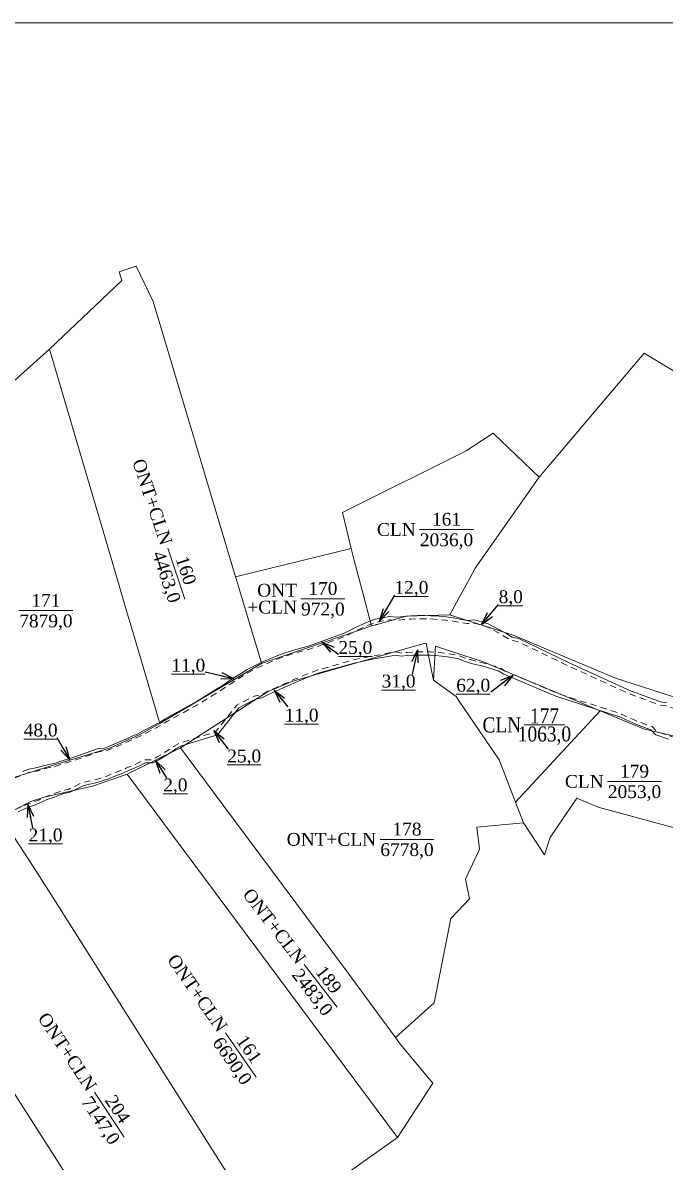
# Model space of a CAD drawing. Header units: metres. Extents: x 547819 to 548649, y 1841854 to 1842431.
# Drawn here: x 548048.4 to 548248.6, y 1842076.2 to 1842431.3 of the extents above; entities that cross this region are included whole.
import ezdxf
from ezdxf.enums import TextEntityAlignment as Align

# ---------------------------------------------------------------- set-up
doc = ezdxf.new("R2010")
doc.units = ezdxf.units.M
doc.header["$MEASUREMENT"] = 0
doc.linetypes.add('DGN Style 2', pattern=[3.355162, 2.013097, -1.342065])
for name, color, linetype, lineweight in [('Level 10', 7, 'Continuous', 0), ('Level 13', 7, 'Continuous', 0), ('Level 2', 7, 'Continuous', 0), ('Level 30', 7, 'Continuous', 0), ('Level 4', 7, 'Continuous', 0), ('Level 5', 7, 'Continuous', 0), ('Level 6', 7, 'Continuous', 0), ('Level 62', 7, 'Continuous', 0)]:
    doc.layers.add(name, color=color, linetype=linetype, lineweight=lineweight)
doc.styles.add('Style-STANDARD', font='STANDARD.shx')
doc.styles.add('Style-Times New Roman', font='times.ttf')
doc.dimstyles.get("Standard").update_dxf_attribs({"dimtxt": 0.18, "dimasz": 0.18, "dimexe": 0.18, "dimexo": 0.0625, "dimgap": 0.09, "dimtad": 0, "dimtih": 1, "dimtoh": 1, "dimdec": 4, "dimzin": 0, "dimdsep": 46, "dimtxsty": 'Standard', "dimcen": 0.09, "dimadec": 0, "dimazin": 0, "dimtfac": 1, "dimtdec": 4, "dimtofl": 0, "dimtmove": 0, "dimatfit": 3, "dimfxl": 1, "dimtolj": 1, "dimtzin": 0, "dimarcsym": 0})

# ---------------------------------------------------------------- blocks, each defined once
blk = doc.blocks.new('N_THUA_5')
at = {"layer": 'Level 13', "color": 1, "linetype": 'Continuous', "lineweight": 0}
blk.add_line((1.607495, 0), (10.017495, 0), dxfattribs=at)
at = {"layer": 'Level 13', "color": 5, "linetype": 'Continuous', "lineweight": 0, "style": 'Style-Times New Roman'}
blk.add_text('171', height=2, dxfattribs=at).set_placement((5.812495, 1.6), align=Align.MIDDLE_CENTER)
at = {"layer": 'Level 2', "color": 3, "linetype": 'Continuous', "lineweight": 0, "style": 'Style-Times New Roman'}
blk.add_text('ONT+CLN', height=2, dxfattribs=at).set_placement((1.007495, 0), align=Align.MIDDLE_RIGHT)
at = {"layer": 'Level 4', "color": 1, "linetype": 'Continuous', "lineweight": 0, "style": 'Style-Times New Roman'}
blk.add_text('7879,0', height=2, dxfattribs=at).set_placement((5.812495, -1.6), align=Align.MIDDLE_CENTER)
blk = doc.blocks.new('N_THUA_6')
at = {"layer": 'Level 13', "color": 1, "linetype": 'Continuous', "lineweight": 0}
blk.add_line((1.701696, 0), (10.111696, 0), dxfattribs=at)
at = {"layer": 'Level 13', "color": 5, "linetype": 'Continuous', "lineweight": 0, "style": 'Style-Times New Roman'}
blk.add_text('160', height=2, dxfattribs=at).set_placement((5.906696, 1.6), align=Align.MIDDLE_CENTER)
at = {"layer": 'Level 2', "color": 3, "linetype": 'Continuous', "lineweight": 0, "style": 'Style-Times New Roman'}
blk.add_text('ONT+CLN', height=2, dxfattribs=at).set_placement((1.101696, 0), align=Align.MIDDLE_RIGHT)
at = {"layer": 'Level 4', "color": 1, "linetype": 'Continuous', "lineweight": 0, "style": 'Style-Times New Roman'}
blk.add_text('4463,0', height=2, dxfattribs=at).set_placement((5.906696, -1.6), align=Align.MIDDLE_CENTER)
blk = doc.blocks.new('N_THUA_7')
at = {"layer": 'Level 13', "color": 1, "linetype": 'Continuous', "lineweight": 0}
blk.add_line((2.868463, 0), (9.724463, 0), dxfattribs=at)
at = {"layer": 'Level 13', "color": 5, "linetype": 'Continuous', "lineweight": 0, "style": 'Style-Times New Roman'}
blk.add_text('170', height=2, dxfattribs=at).set_placement((6.296463, 1.6), align=Align.MIDDLE_CENTER)
at = {"layer": 'Level 2', "color": 3, "linetype": 'Continuous', "lineweight": 0, "insert": (2.268463, 0), "char_height": 2, "attachment_point": 6, "line_spacing_factor": 0.791214, "style": 'Style-Times New Roman'}
blk.add_mtext('ONT\\P+CLN', dxfattribs=at)
at = {"layer": 'Level 4', "color": 1, "linetype": 'Continuous', "lineweight": 0, "style": 'Style-Times New Roman'}
blk.add_text('972,0', height=2, dxfattribs=at).set_placement((6.296463, -1.6), align=Align.MIDDLE_CENTER)
blk = doc.blocks.new('N_THUA_8')
at = {"layer": 'Level 13', "color": 1, "linetype": 'Continuous', "lineweight": 0}
blk.add_line((-2.138268, 0), (6.271732, 0), dxfattribs=at)
at = {"layer": 'Level 13', "color": 5, "linetype": 'Continuous', "lineweight": 0, "style": 'Style-Times New Roman'}
blk.add_text('161', height=2, dxfattribs=at).set_placement((2.066732, 1.6), align=Align.MIDDLE_CENTER)
at = {"layer": 'Level 2', "color": 3, "linetype": 'Continuous', "lineweight": 0, "style": 'Style-Times New Roman'}
blk.add_text('CLN', height=2, dxfattribs=at).set_placement((-2.738268, 0), align=Align.MIDDLE_RIGHT)
at = {"layer": 'Level 4', "color": 1, "linetype": 'Continuous', "lineweight": 0, "style": 'Style-Times New Roman'}
blk.add_text('2036,0', height=2, dxfattribs=at).set_placement((2.066732, -1.6), align=Align.MIDDLE_CENTER)
blk = doc.blocks.new('TerminatorOpen_0.5')
at = {"color": 0, "linetype": 'ByBlock', "lineweight": -2}
for q in [(-1, 0.25), (-1, 0), (-1, -0.25)]:
    blk.add_line((0, 0), q, dxfattribs=at)
blk = doc.blocks.new('N_THUA_9')
at = {"layer": 'Level 13', "color": 1, "linetype": 'Continuous', "lineweight": 0}
blk.add_line((-2.042545, 0), (6.367455, 0), dxfattribs=at)
at = {"layer": 'Level 13', "color": 5, "linetype": 'Continuous', "lineweight": 0, "style": 'Style-Times New Roman'}
blk.add_text('177', height=2.65625, dxfattribs=at).set_placement((2.162455, 1.6), align=Align.MIDDLE_CENTER)
at = {"layer": 'Level 2', "color": 3, "linetype": 'Continuous', "lineweight": 0, "style": 'Style-Times New Roman'}
blk.add_text('CLN', height=2.65625, dxfattribs=at).set_placement((-2.642545, 0), align=Align.MIDDLE_RIGHT)
at = {"layer": 'Level 4', "color": 1, "linetype": 'Continuous', "lineweight": 0, "style": 'Style-Times New Roman'}
blk.add_text('1063,0', height=2.65625, dxfattribs=at).set_placement((2.162455, -1.6), align=Align.MIDDLE_CENTER)
blk = doc.blocks.new('N_THUA_10')
at = {"layer": 'Level 13', "color": 1, "linetype": 'Continuous', "lineweight": 0}
blk.add_line((1.704687, 0), (10.114687, 0), dxfattribs=at)
at = {"layer": 'Level 13', "color": 5, "linetype": 'Continuous', "lineweight": 0, "style": 'Style-Times New Roman'}
blk.add_text('178', height=2, dxfattribs=at).set_placement((5.909687, 1.6), align=Align.MIDDLE_CENTER)
at = {"layer": 'Level 2', "color": 3, "linetype": 'Continuous', "lineweight": 0, "style": 'Style-Times New Roman'}
blk.add_text('ONT+CLN', height=2, dxfattribs=at).set_placement((1.104687, 0), align=Align.MIDDLE_RIGHT)
at = {"layer": 'Level 4', "color": 1, "linetype": 'Continuous', "lineweight": 0, "style": 'Style-Times New Roman'}
blk.add_text('6778,0', height=2, dxfattribs=at).set_placement((5.909687, -1.6), align=Align.MIDDLE_CENTER)
blk = doc.blocks.new('N_THUA_11')
at = {"layer": 'Level 13', "color": 1, "linetype": 'Continuous', "lineweight": 0}
blk.add_line((1.607495, 0), (10.017495, 0), dxfattribs=at)
at = {"layer": 'Level 13', "color": 5, "linetype": 'Continuous', "lineweight": 0, "style": 'Style-Times New Roman'}
blk.add_text('161', height=2, dxfattribs=at).set_placement((5.812495, 1.6), align=Align.MIDDLE_CENTER)
at = {"layer": 'Level 2', "color": 3, "linetype": 'Continuous', "lineweight": 0, "style": 'Style-Times New Roman'}
blk.add_text('ONT+CLN', height=2, dxfattribs=at).set_placement((1.007495, 0), align=Align.MIDDLE_RIGHT)
at = {"layer": 'Level 4', "color": 1, "linetype": 'Continuous', "lineweight": 0, "style": 'Style-Times New Roman'}
blk.add_text('6690,0', height=2, dxfattribs=at).set_placement((5.812495, -1.6), align=Align.MIDDLE_CENTER)
blk = doc.blocks.new('N_THUA_12')
at = {"layer": 'Level 13', "color": 1, "linetype": 'Continuous', "lineweight": 0}
blk.add_line((1.701696, 0), (10.111696, 0), dxfattribs=at)
at = {"layer": 'Level 13', "color": 5, "linetype": 'Continuous', "lineweight": 0, "style": 'Style-Times New Roman'}
blk.add_text('204', height=2, dxfattribs=at).set_placement((5.906696, 1.6), align=Align.MIDDLE_CENTER)
at = {"layer": 'Level 2', "color": 3, "linetype": 'Continuous', "lineweight": 0, "style": 'Style-Times New Roman'}
blk.add_text('ONT+CLN', height=2, dxfattribs=at).set_placement((1.101696, 0), align=Align.MIDDLE_RIGHT)
at = {"layer": 'Level 4', "color": 1, "linetype": 'Continuous', "lineweight": 0, "style": 'Style-Times New Roman'}
blk.add_text('7147,0', height=2, dxfattribs=at).set_placement((5.906696, -1.6), align=Align.MIDDLE_CENTER)
blk = doc.blocks.new('N_THUA_17')
at = {"layer": 'Level 13', "color": 1, "linetype": 'Continuous', "lineweight": 0}
blk.add_line((1.704687, 0), (10.114687, 0), dxfattribs=at)
at = {"layer": 'Level 13', "color": 5, "linetype": 'Continuous', "lineweight": 0, "style": 'Style-Times New Roman'}
blk.add_text('189', height=2, dxfattribs=at).set_placement((5.909687, 1.6), align=Align.MIDDLE_CENTER)
at = {"layer": 'Level 2', "color": 3, "linetype": 'Continuous', "lineweight": 0, "style": 'Style-Times New Roman'}
blk.add_text('ONT+CLN', height=2, dxfattribs=at).set_placement((1.104687, 0), align=Align.MIDDLE_RIGHT)
at = {"layer": 'Level 4', "color": 1, "linetype": 'Continuous', "lineweight": 0, "style": 'Style-Times New Roman'}
blk.add_text('2483,0', height=2, dxfattribs=at).set_placement((5.909687, -1.6), align=Align.MIDDLE_CENTER)
blk = doc.blocks.new('N_THUA_21')
at = {"layer": 'Level 13', "color": 1, "linetype": 'Continuous', "lineweight": 0}
blk.add_line((-2.041552, 0), (6.368448, 0), dxfattribs=at)
at = {"layer": 'Level 13', "color": 5, "linetype": 'Continuous', "lineweight": 0, "style": 'Style-Times New Roman'}
blk.add_text('179', height=2, dxfattribs=at).set_placement((2.163448, 1.6), align=Align.MIDDLE_CENTER)
at = {"layer": 'Level 2', "color": 3, "linetype": 'Continuous', "lineweight": 0, "style": 'Style-Times New Roman'}
blk.add_text('CLN', height=2, dxfattribs=at).set_placement((-2.641552, 0), align=Align.MIDDLE_RIGHT)
at = {"layer": 'Level 4', "color": 1, "linetype": 'Continuous', "lineweight": 0, "style": 'Style-Times New Roman'}
blk.add_text('2053,0', height=2, dxfattribs=at).set_placement((2.163448, -1.6), align=Align.MIDDLE_CENTER)

msp = doc.modelspace()

# ---------------------------------------------------------------- linework, layer by layer
at = {"layer": 'Level 10', "color": 7, "lineweight": 0}
for p, q in [((548000, 1842278.97), (548056.73, 1842329.65)), ((548114.71, 1842258.67), (548150.71, 1842267.44)), ((548202.02, 1842188.39), (548228.39, 1842216.9)), ((548202.02, 1842188.39), (548204.5, 1842182.03)), ((548123.62, 1842054.52), (548165.17, 1842083.88))]:
    msp.add_line(p, q, dxfattribs=at)
at = {"layer": 'Level 10', "color": 30, "lineweight": 0}
msp.add_line((548080.97, 1842197.17), (548097.59, 1842205.38), dxfattribs=at)
at = {"layer": 'Level 10', "color": 7, "lineweight": 0, "flags": 128}
for points in [[(548056.73, 1842329.65), (548079.3, 1842351.05), (548078.43, 1842353.71), (548083.72, 1842355.44), (548089.01, 1842344.49), (548114.71, 1842258.67)], [(548056.73, 1842329.65), (548077.7197, 1842258.4123), (548080.9719, 1842247.3747), (548081.8708, 1842244.3238), (548089.35, 1842218.94), (548090.8102, 1842213.9753), (548091.1, 1842212.99), (548091.11, 1842212.97)], [(548209.38, 1842289.72), (548242.11, 1842328.38), (548297.13, 1842295.21), (548338.83, 1842279.38)], [(548150.71, 1842267.44), (548148.07, 1842278.71), (548186.65, 1842297.91), (548195.07, 1842303.46), (548209.38, 1842289.72)], [(548181.53, 1842246.81), (548184.3573, 1842252.0124), (548187.505, 1842257.8046), (548189.41, 1842261.31), (548209.38, 1842289.72)], [(548150.71, 1842267.44), (548151.6866, 1842263.7457), (548154.4539, 1842253.2774), (548156.88, 1842244.1), (548156.92, 1842243.96), (548157.0561, 1842243.4326), (548157.08, 1842243.34)], [(548114.71, 1842258.67), (548115.5958, 1842255.7116), (548115.9144, 1842254.6476), (548118.9421, 1842244.5362), (548122.66, 1842232.12), (548122.8, 1842231.66)], [(548176.44, 1842226.42), (548183.48, 1842221.38), (548184.4432, 1842219.9558), (548196.85, 1842201.61), (548202.02, 1842188.39)], [(548097.59, 1842205.38), (548111.0742, 1842187.2292), (548148.33, 1842137.08), (548164.58, 1842115.05)], [(548080.97, 1842197.17), (548095.0839, 1842178.18), (548165.17, 1842083.88)], [(548204.5, 1842182.03), (548211.03, 1842172.04), (548212.81, 1842177.4), (548221.14, 1842189.67), (548227.78, 1842186.92), (548279.45, 1842172.88)], [(548041.55, 1842183.88), (548052.79, 1842166.62), (548058.5496, 1842157.5045), (548123.62, 1842054.52)], [(548164.58, 1842115.05), (548176.6, 1842125.84), (548181.78, 1842152.18), (548187.62, 1842158.31), (548186.35, 1842164.48), (548190.8, 1842173.81), (548189.88, 1842180.59), (548204.5, 1842182.03)], [(548002.98, 1842164.35), (548018.1689, 1842140.6082), (548100.99, 1842011.15)], [(548165.17, 1842083.88), (548176.21, 1842100.89), (548166.1, 1842112.85), (548164.58, 1842115.05)]]:
    msp.add_lwpolyline(points, dxfattribs=at)
at = {"layer": 'Level 10', "color": 30, "lineweight": 0, "flags": 128}
for points in [[(548157.08, 1842243.34), (548158.4424, 1842243.7226), (548158.54, 1842243.75), (548158.9, 1842243.85), (548167.94, 1842246.43), (548181.53, 1842246.81)], [(548181.53, 1842246.81), (548186.2952, 1842245.2685), (548195.799, 1842242.194), (548201.53, 1842240.34), (548207.73, 1842237.74), (548229.02, 1842228.83), (548233.19, 1842227.08), (548273.24, 1842214.19), (548296.64, 1842211.26), (548319.39, 1842214.54)], [(548122.8, 1842231.66), (548125.5265, 1842232.589), (548153.0219, 1842241.9573), (548157.08, 1842243.34)], [(548097.59, 1842205.38), (548124.71, 1842222.82), (548132.57, 1842226.12), (548168.35, 1842236.42), (548168.68, 1842236.51), (548173.55, 1842237.91), (548174.1, 1842238.02), (548174.55, 1842235.77), (548174.58, 1842235.64), (548176.44, 1842226.42)], [(548176.44, 1842226.42), (548176.91, 1842235.34), (548176.92, 1842235.47), (548177, 1842237.07), (548185.52, 1842234.27), (548191.96, 1842232.15), (548195.1544, 1842230.8128), (548228.39, 1842216.9)], [(548091.11, 1842212.97), (548091.22, 1842213.03), (548119.769, 1842229.8719), (548122.8, 1842231.66)], [(548228.39, 1842216.9), (548241.89, 1842211.24), (548272.52, 1842203.98), (548282.81, 1842202.66)], [(548025.09, 1842184.39), (548040.21, 1842193.33), (548044.27, 1842195.73), (548054.2, 1842198.78), (548056.8872, 1842199.6058), (548075.71, 1842205.39), (548084.91, 1842209.56), (548091.11, 1842212.97)], [(548041.55, 1842183.88), (548050.95, 1842188.68), (548055.01, 1842189.95), (548070.17, 1842193.4), (548080.97, 1842197.17)]]:
    msp.add_lwpolyline(points, dxfattribs=at)
at = {"layer": 'Level 30', "color": 5, "linetype": 'Continuous', "lineweight": 0, "flags": 128}
for points in [[(548048.3214, 1842198.0246), (548050.3114, 1842198.7516), (548052.4337, 1842199.0824), (548054.4609, 1842199.6723), (548056.5142, 1842200.1664), (548057.0287, 1842200.2833), (548058.4955, 1842200.6086), (548060.397, 1842201.2346), (548064.6481, 1842202.5603), (548066.3968, 1842203.1639), (548066.5335, 1842203.2117), (548070.0849, 1842204.4977), (548071.8695, 1842205.1026), (548073.8174, 1842205.2714), (548075.5858, 1842205.9507), (548077.3402, 1842206.6653), (548079.08, 1842207.4149), (548080.8045, 1842208.199), (548082.5129, 1842209.0175), (548084.2578, 1842209.767), (548085.9342, 1842210.6543), (548087.6207, 1842211.5252), (548089.7421, 1842212.6006), (548091.0715, 1842213.3007), (548092.7409, 1842214.4054), (548102.7863, 1842219.8595), (548111.3148, 1842225.245), (548112.7655, 1842226.235), (548112.9797, 1842226.38), (548114.7319, 1842227.5375), (548116.5293, 1842228.6233), (548118.3068, 1842229.7554), (548120.1822, 1842230.7064), (548123.1511, 1842232.1175), (548123.988, 1842232.495), (548125.9171, 1842233.3318), (548127.8624, 1842234.13), (548129.8324, 1842234.8647), (548131.8266, 1842235.5303), (548134.358, 1842236.2376), (548137.7484, 1842237.1295), (548148.6157, 1842241.1065), (548152.5119, 1842243.0525), (548154.2132, 1842243.8451), (548156.2598, 1842244.7214), (548158.3668, 1842245.4299), (548160.5388, 1842245.8765), (548162.7246, 1842246.2505), (548164.9748, 1842246.1085), (548167.1658, 1842246.3345), (548169.3632, 1842246.4873), (548171.5644, 1842246.5669), (548173.7671, 1842246.573), (548175.5874, 1842246.5226), (548178.1669, 1842246.365), (548180.3591, 1842246.1512), (548182.543, 1842245.8645), (548184.7162, 1842245.5051), (548186.8761, 1842245.0735), (548189.1909, 1842245.2449), (548191.3396, 1842244.6643), (548193.4679, 1842244.0124), (548195.4712, 1842243.0078), (548197.4305, 1842241.9406), (548198.3931, 1842241.3841), (548199.2572, 1842240.8589), (548200.9854, 1842239.8086), (548203.0038, 1842239.4498), (548218.9089, 1842231.7638), (548238.0594, 1842223.0394), (548239.5666, 1842222.4818), (548241.7533, 1842221.6958), (548243.5741, 1842221.0308), (548247.2082, 1842219.6853), (548249.1606, 1842219.4082)], [(548249.6955, 1842208.1054), (548245.7518, 1842209.3886), (548244.1231, 1842210.9988), (548240.2585, 1842212.4296), (548238.3585, 1842213.2275), (548236.4846, 1842214.0859), (548234.6626, 1842214.9426), (548214.586, 1842221.4596), (548198.3462, 1842228.348), (548196.618, 1842229.3983), (548192.8658, 1842230.5306), (548191.1191, 1842230.9819), (548189.3647, 1842231.3725), (548187.6599, 1842231.8946), (548185.9387, 1842232.3597), (548184.2681, 1842233.0666), (548182.5097, 1842233.4179), (548180.7406, 1842233.7105), (548178.9628, 1842233.9439), (548177.1781, 1842234.118), (548175.3886, 1842234.2325), (548173.5964, 1842234.2873), (548171.8033, 1842234.2823), (548170.0113, 1842234.2176), (548168.2225, 1842234.0932), (548166.4388, 1842233.9092), (548164.5735, 1842234.2426), (548162.7869, 1842233.9369), (548161.0115, 1842233.5718), (548159.2165, 1842233.2744), (548157.4087, 1842232.9826), (548155.8817, 1842232.6871), (548153.6164, 1842232.1933), (548151.6526, 1842231.7651), (548140.5147, 1842228.6205), (548138.648, 1842227.8935), (548137.248, 1842227.3482), (548134.3379, 1842226.1806), (548133.26, 1842225.7399), (548131.5576, 1842224.8601), (548129.7969, 1842224.1378), (548128.051, 1842223.3803), (548126.3206, 1842222.5881), (548124.6064, 1842221.7615), (548122.9091, 1842220.9008), (548120.9381, 1842220.5402), (548117.5172, 1842218.7987), (548117.3071, 1842218.689), (548115.7531, 1842217.8707), (548109.0509, 1842209.4508), (548097.8173, 1842205.971), (548096.0595, 1842205.0131), (548094.8185, 1842204.1661), (548092.6259, 1842202.7181), (548090.8167, 1842201.6483), (548088.9593, 1842200.6652), (548086.6322, 1842200.6357), (548084.7553, 1842199.7365), (548082.8609, 1842198.875), (548080.9495, 1842198.0515), (548079.0221, 1842197.2665), (548077.0794, 1842196.5201), (548075.163, 1842195.6959), (548073.1896, 1842195.0271), (548071.1808, 1842194.4714), (548069.1525, 1842193.9924), (548067.1909, 1842193.557), (548063.1336, 1842191.5449), (548061.1856, 1842191.0838), (548059.7654, 1842190.5936), (548058.7945, 1842190.2453), (548055.7294, 1842189.1458), (548054.0178, 1842188.2824), (548052.2364, 1842187.6317), (548050.4685, 1842186.9454), (548048.7424, 1842186.2357), (548046.9754, 1842185.4675)]]:
    msp.add_lwpolyline(points, dxfattribs=at)
at = {"layer": 'Level 6', "color": 2, "linetype": 'DGN Style 2', "lineweight": 0, "flags": 128}
for points in [[(547819.493736, 1842096.411103), (547821.06439, 1842096.983843), (547822.863164, 1842097.680879), (547824.693919, 1842098.432817), (547826.384412, 1842099.377896), (547828.075464, 1842100.152831), (547829.808743, 1842100.926297), (547832.001074, 1842101.885285), (547833.420609, 1842102.532284), (547835.170386, 1842103.551681), (547848.809898, 1842110.549784), (547865.525614, 1842119.341013), (547882.784232, 1842128.236202), (547900.569812, 1842137.688307), (547902.327599, 1842138.678463), (547904.095365, 1842139.660444), (547905.875475, 1842140.601145), (547907.690175, 1842141.50695), (547909.49637, 1842142.428625), (547911.31706, 1842143.301425), (547913.152409, 1842144.163221), (547914.994539, 1842145.010278), (547916.843462, 1842145.842602), (547918.698945, 1842146.660177), (547920.560879, 1842147.462802), (547922.429205, 1842148.250494), (547924.313105, 1842149.027077), (547926.178641, 1842149.822636), (547928.054485, 1842150.560993), (547931.851613, 1842152.003271), (547931.882365, 1842152.014676), (547933.748302, 1842152.697812), (547939.437646, 1842154.678395), (547941.44428, 1842155.052781), (547943.435086, 1842155.692632), (547947.311121, 1842156.887383), (547948.654843, 1842157.285784), (547949.250115, 1842157.459691), (547951.198849, 1842158.017967), (547953.150631, 1842158.560223), (547955.192762, 1842159.110011), (547957.062539, 1842159.973927), (547958.936317, 1842160.446357), (547960.899768, 1842160.895734), (547963.380149, 1842161.403563), (547964.873769, 1842161.700704), (547966.835082, 1842162.194066), (547979.503086, 1842165.298415), (547981.020759, 1842165.714942), (547981.439663, 1842165.831214), (547983.302857, 1842166.364699), (547985.181553, 1842166.887392), (547987.031395, 1842167.475701), (547990.743182, 1842168.548301), (547992.654853, 1842169.142662), (547996.186837, 1842170.318852), (547998.180734, 1842170.539803), (548000.120998, 1842171.258241), (548001.946243, 1842171.961934), (548005.555551, 1842173.436897), (548007.410739, 1842174.238721), (548009.090297, 1842175.269976), (548012.549282, 1842176.903841), (548013.184921, 1842177.216351), (548016.074453, 1842178.685389), (548017.699377, 1842179.756423), (548021.527525, 1842181.725995), (548024.6739, 1842183.37109), (548032.227787, 1842188.208944), (548033.535353, 1842189.068733), (548035.674969, 1842190.430145), (548037.578359, 1842191.517752), (548039.175813, 1842192.96347), (548040.944992, 1842193.818612), (548042.852322, 1842194.693973), (548044.780631, 1842195.532671), (548044.802438, 1842195.541856), (548046.717518, 1842196.329261), (548048.673953, 1842197.088755), (548050.562371, 1842197.778644), (548052.651304, 1842198.104243), (548054.717723, 1842198.705555), (548056.74197, 1842199.192664), (548057.247741, 1842199.307581), (548058.760769, 1842199.643133), (548060.702225, 1842200.282287), (548064.960165, 1842201.61012), (548066.724978, 1842202.219282), (548066.868785, 1842202.269567), (548070.415681, 1842203.553936), (548072.076145, 1842204.11676), (548074.044288, 1842204.287314), (548075.953743, 1842205.020798), (548077.726697, 1842205.742955), (548079.484838, 1842206.500457), (548081.227533, 1842207.29283), (548082.926446, 1842208.106785), (548084.689746, 1842208.864188), (548086.397528, 1842209.768099), (548088.076197, 1842210.634955), (548090.201185, 1842211.712174), (548091.581677, 1842212.43918), (548093.256379, 1842213.547389), (548103.292388, 1842218.99639), (548111.863778, 1842224.408974), (548113.32763, 1842225.407949), (548113.5356, 1842225.548732), (548115.266248, 1842226.691994), (548117.05651, 1842227.773482), (548118.802719, 1842228.885653), (548120.623042, 1842229.808724), (548123.571366, 1842231.210044), (548124.392584, 1842231.580471), (548126.305918, 1842232.410432), (548128.227017, 1842233.198701), (548130.165517, 1842233.921654), (548132.119632, 1842234.573875), (548134.619772, 1842235.27244), (548138.048096, 1842236.174317), (548149.0122, 1842240.186743), (548152.946544, 1842242.151795), (548154.621255, 1842242.932008), (548156.61654, 1842243.786336), (548158.627827, 1842244.462651), (548160.72388, 1842244.893635), (548162.778157, 1842245.245131), (548164.994749, 1842245.105252), (548167.251811, 1842245.338066), (548169.415968, 1842245.488555), (548171.583859, 1842245.56695), (548173.754643, 1842245.572962), (548175.543057, 1842245.523445), (548178.087849, 1842245.367965), (548180.245454, 1842245.157539), (548182.396297, 1842244.875179), (548184.536594, 1842244.52122), (548186.81391, 1842244.066158), (548189.094675, 1842244.235037), (548191.062661, 1842243.703268), (548193.094717, 1842243.080848), (548195.007768, 1842242.121505), (548196.941005, 1842241.068501), (548197.883106, 1842240.523852), (548200.626036, 1842238.856805), (548202.692931, 1842238.489384), (548218.484007, 1842230.858486), (548237.678116, 1842222.114219), (548239.223977, 1842221.542316), (548241.412639, 1842220.75561), (548243.228964, 1842220.092245), (548246.961532, 1842218.710287), (548248.930579, 1842218.430825), (548250.68485, 1842217.846961), (548252.539183, 1842217.257211), (548254.401318, 1842216.692247), (548256.267999, 1842216.152834), (548256.471479, 1842216.095734), (548260.027482, 1842215.147573), (548261.855967, 1842214.697614), (548263.698051, 1842214.005219), (548267.57238, 1842213.18781), (548270.49866, 1842212.642023), (548273.331057, 1842212.172036), (548275.275527, 1842211.882316), (548277.218102, 1842211.678678), (548281.067892, 1842211.235615), (548283.01429, 1842211.050927), (548286.897167, 1842210.760687), (548290.786392, 1842210.574169), (548292.800745, 1842210.517937), (548294.751048, 1842210.73693), (548296.633009, 1842210.734593), (548298.567034, 1842210.757919), (548300.490913, 1842210.764091), (548302.425656, 1842210.753292), (548302.915277, 1842210.754708), (548304.44628, 1842210.763682), (548306.463986, 1842210.889113), (548308.422226, 1842210.984634), (548325.153435, 1842211.626381), (548336.340863, 1842212.082556), (548339.40374, 1842212.407902), (548340.389378, 1842212.50521), (548342.446818, 1842212.677605), (548344.49942, 1842212.72697), (548346.69494, 1842212.703242), (548348.796, 1842213.158444), (548350.761617, 1842213.058499), (548352.845452, 1842212.91065), (548355.73752, 1842212.636122), (548357.006067, 1842212.489991), (548359.081149, 1842212.217047), (548361.14837, 1842211.902854), (548363.128361, 1842211.561354), (548365.112964, 1842210.828136), (548367.217494, 1842210.377772), (548369.206595, 1842209.853002), (548371.183866, 1842209.230254), (548373.147265, 1842208.576264), (548375.12823, 1842208.127064), (548392.314823, 1842203.503129), (548410.536995, 1842197.964627), (548430.800346, 1842192.393401), (548453.636962, 1842185.738579), (548469.02754, 1842181.355504), (548479.187016, 1842177.795649), (548481.546752, 1842177.237072), (548485.162749, 1842176.295098), (548487.090489, 1842175.622428), (548489.032925, 1842174.9007), (548490.987533, 1842174.129583), (548492.947168, 1842173.441507), (548494.818495, 1842172.615416), (548496.69925, 1842171.739764), (548498.561107, 1842170.827149), (548500.811357, 1842169.661562), (548502.230154, 1842168.890188), (548504.035916, 1842167.866507), (548505.819822, 1842166.807415), (548507.582107, 1842165.713043), (548511.070726, 1842163.447), (548512.75696, 1842162.253939), (548514.415913, 1842161.029699), (548516.003866, 1842159.737729), (548517.927161, 1842158.006823), (548519.059807, 1842156.956233), (548520.676107, 1842155.732819), (548527.708723, 1842149.839468), (548531.056272, 1842147.687573), (548532.921922, 1842146.418213), (548534.627088, 1842145.171859), (548536.161556, 1842143.75017), (548537.638837, 1842142.21023), (548539.074202, 1842140.61341), (548540.456762, 1842138.970691), (548541.725789, 1842137.359543), (548542.639563, 1842135.43376), (548543.733573, 1842133.453275), (548545.022931, 1842131.656493), (548545.495536, 1842130.965344), (548546.598424, 1842129.368328), (548547.175568, 1842128.561938), (548547.363674, 1842127.897906), (548548.060317, 1842126.4756), (548548.820505, 1842126.074852), (548549.601002, 1842124.597469), (548550.758643, 1842122.992755), (548551.912259, 1842121.45908), (548553.096395, 1842119.948745), (548554.310448, 1842118.462354), (548555.55401, 1842117.000618), (548556.82665, 1842115.563845), (548559.422298, 1842112.752144), (548562.102915, 1842110.041741), (548563.757951, 1842108.326068), (548564.858348, 1842107.220063), (548566.415453, 1842105.93998), (548577.545732, 1842095.360848), (548588.046183, 1842086.477199), (548601.438646, 1842074.383408), (548626.68517, 1842052.381692), (548628.239155, 1842051.091175), (548629.723823, 1842049.881729), (548631.156819, 1842048.755054), (548632.476849, 1842047.43144), (548633.976434, 1842046.208845), (548635.467473, 1842045.041927), (548636.970191, 1842043.91366), (548638.463573, 1842042.772469), (548639.978462, 1842041.65746), (548641.863924, 1842040.246745), (548644.721392, 1842038.180318), (548649.151152, 1842035.143466)], [(548153.403359, 1842233.170343), (548151.410002, 1842232.735698), (548140.196648, 1842229.569795), (548136.880345, 1842228.278176), (548133.96249, 1842227.107465), (548132.840394, 1842226.648695), (548131.137466, 1842225.768622), (548129.408079, 1842225.059168), (548127.643815, 1842224.2937), (548125.895252, 1842223.493185), (548124.163047, 1842222.657903), (548122.586318, 1842221.858344), (548120.614528, 1842221.4976), (548117.058931, 1842219.687529), (548116.842715, 1842219.574635), (548115.101436, 1842218.657718), (548108.460509, 1842210.314795), (548097.426258, 1842206.896747), (548095.537079, 1842205.867253), (548094.261065, 1842204.996355), (548092.095542, 1842203.566237), (548090.328034, 1842202.52109), (548088.705037, 1842201.662057), (548086.399017, 1842201.632824), (548084.332244, 1842200.642658), (548082.456039, 1842199.789433), (548080.563024, 1842198.973854), (548078.65414, 1842198.196395), (548076.702387, 1842197.446517), (548074.804404, 1842196.630238), (548072.895565, 1842195.983318), (548070.932483, 1842195.440265), (548068.929228, 1842194.967179), (548066.855528, 1842194.506898), (548062.791866, 1842192.491643), (548060.906597, 1842192.045392), (548059.433424, 1842191.536907), (548055.333893, 1842190.066317), (548053.619698, 1842189.201608), (548051.883869, 1842188.567554), (548050.097384, 1842187.874039), (548048.352876, 1842187.156771), (548046.56746, 1842186.380564), (548044.825601, 1842185.581185), (548043.192526, 1842184.791762), (548041.317142, 1842184.281914), (548037.424119, 1842182.376462), (548035.979266, 1842181.646958), (548026.683226, 1842175.826447), (548025.417819, 1842175.019989), (548023.243579, 1842173.663604), (548021.526273, 1842172.675758), (548019.624592, 1842171.906277), (548016.570453, 1842170.353535), (548015.919494, 1842170.033448), (548012.183709, 1842168.268852), (548010.347127, 1842167.357256), (548008.484087, 1842166.551976), (548004.708261, 1842165.008495), (548001.058453, 1842163.628964), (547998.795168, 1842163.905211), (547994.741669, 1842162.55538), (547994.702481, 1842162.542853), (547992.756006, 1842161.938024), (547988.817668, 1842160.80003), (547986.877009, 1842160.218483), (547984.924542, 1842159.76976), (547982.483497, 1842159.296817), (547980.936646, 1842159.011828), (547968.209423, 1842156.166498), (547966.233765, 1842155.758701), (547964.756963, 1842155.376029)], [(548649.151152, 1842026.387459), (548640.705384, 1842031.865289), (548637.176902, 1842033.850745), (548635.408048, 1842034.884981), (548633.550196, 1842036.093117), (548631.424605, 1842036.658871), (548629.911825, 1842037.794675), (548628.276976, 1842039.074147), (548626.773536, 1842040.299944), (548625.581426, 1842042.055965), (548624.028752, 1842043.579339), (548622.868691, 1842044.766445), (548621.184868, 1842046.525253), (548612.682215, 1842053.982359), (548596.177622, 1842068.766725), (548583.380756, 1842081.388865), (548573.142498, 1842090.463803), (548561.583459, 1842100.538886), (548560.13602, 1842101.952767), (548558.928717, 1842102.91678), (548556.933626, 1842104.559291), (548555.421843, 1842105.935787), (548553.938302, 1842107.420833), (548552.381977, 1842108.802539), (548551.001617, 1842110.299466), (548549.624885, 1842111.853589), (548548.279656, 1842113.434941), (548546.966201, 1842115.04296), (548545.68524, 1842116.676821), (548544.437163, 1842118.336037), (548543.252907, 1842119.977754), (548542.052202, 1842122.168641), (548540.952454, 1842122.409462), (548540.715975, 1842122.858721), (548540.85525, 1842123.931244), (548539.693415, 1842126.045505), (548539.208072, 1842126.961086), (548538.8906, 1842127.56517), (548538.8906, 1842127.621025), (548538.163302, 1842128.713057), (548537.54895, 1842129.712584), (548536.51808, 1842131.150201), (548534.810169, 1842132.212523), (548533.773529, 1842133.528621), (548532.571409, 1842134.956876), (548531.323362, 1842136.345472), (548530.154722, 1842137.563526), (548529.317091, 1842139.332874), (548527.939204, 1842140.830275), (548526.542031, 1842142.249967), (548523.65805, 1842145.049635), (548515.970391, 1842150.119295), (548514.501802, 1842151.443001), (548512.857658, 1842152.647738), (548511.300581, 1842153.749418), (548508.229085, 1842155.992215), (548506.725058, 1842157.056384), (548505.29759, 1842158.379067), (548503.617789, 1842159.46942), (548501.981089, 1842160.485979), (548500.324258, 1842161.469508), (548498.64818, 1842162.419659), (548496.953501, 1842163.336166), (548495.240713, 1842164.218631), (548493.510656, 1842165.066633), (548491.76401, 1842165.879882), (548490.082903, 1842166.621986), (548488.435879, 1842167.686019), (548486.554167, 1842168.428302), (548484.741735, 1842169.101763), (548482.942582, 1842169.729629), (548481.162884, 1842170.423499), (548477.396646, 1842171.801667), (548466.913536, 1842174.244268), (548451.731508, 1842179.335165), (548390.487818, 1842196.809957), (548373.070923, 1842200.666934), (548371.15859, 1842201.276638), (548369.163827, 1842201.696372), (548367.290627, 1842202.058326), (548363.543607, 1842202.840394), (548361.643278, 1842203.114493), (548359.775111, 1842203.436649), (548357.877445, 1842203.725053), (548355.974395, 1842203.975364), (548354.066743, 1842204.187573), (548352.15514, 1842204.361685), (548350.24046, 1842204.497503), (548348.545082, 1842204.583657), (548346.645492, 1842205.544769), (548342.587211, 1842205.581065), (548340.666128, 1842205.639249), (548336.668046, 1842205.679143), (548325.477434, 1842205.358073), (548308.742217, 1842204.509465), (548306.693917, 1842204.409546), (548304.747495, 1842204.000543), (548303.306899, 1842204.034366), (548300.714706, 1842203.820799), (548298.699431, 1842203.727521), (548296.670991, 1842203.703008), (548294.464736, 1842203.705803), (548292.410563, 1842203.03128), (548290.533832, 1842203.08373), (548286.438332, 1842203.280213), (548282.352816, 1842203.585526), (548278.273633, 1842203.999967), (548276.020908, 1842204.274486), (548273.853279, 1842203.58643), (548272.038359, 1842203.856961), (548269.03684, 1842204.354925), (548267.976708, 1842204.545355), (548263.923484, 1842205.344291), (548261.933195, 1842205.778047), (548259.948369, 1842206.327696), (548255.930114, 1842207.344853), (548251.960695, 1842208.46302), (548249.995431, 1842209.059413), (548246.286431, 1842210.266246), (548244.672686, 1842211.861661), (548240.625866, 1842213.359925), (548238.760431, 1842214.143309), (548236.905597, 1842214.992976), (548235.03118, 1842215.874322), (548214.936287, 1842222.39726), (548198.803519, 1842229.24026), (548197.028664, 1842230.318915), (548193.135439, 1842231.493772), (548191.352905, 1842231.95433), (548189.620163, 1842232.340108), (548187.936822, 1842232.855636), (548186.265494, 1842233.30726), (548184.563942, 1842234.027257), (548182.689295, 1842234.401781), (548180.887314, 1842234.69982), (548179.076461, 1842234.937559), (548177.258595, 1842235.114895), (548175.435821, 1842235.231523), (548173.610291, 1842235.287343), (548171.78386, 1842235.28225), (548169.958557, 1842235.216347), (548168.136482, 1842235.089633), (548166.476195, 1842234.918364), (548164.577258, 1842235.257776), (548162.601806, 1842234.919762), (548160.82899, 1842234.555194), (548159.055098, 1842234.261291), (548157.233987, 1842233.967342), (548155.680185, 1842233.666656), (548153.403417, 1842233.170356)]]:
    msp.add_lwpolyline(points, dxfattribs=at)
at = {"layer": 'Level 62', "color": 7, "linetype": 'Continuous', "lineweight": 0, "flags": 128}
msp.add_lwpolyline([(548649.151152, 1842431.334598), (548649.151152, 1841853.834598), (547819.151152, 1841853.834598), (547819.151152, 1842431.334598), (548649.151152, 1842431.334598)], dxfattribs=at)

# ---------------------------------------------------------------- block references
at = {"layer": 'Level 2', "color": 3, "linetype": 'Continuous', "lineweight": 0, "xscale": 2, "yscale": 2, "zscale": 2}
for name, p, rotation in [('N_THUA_6', (548092.530123, 1842270.859337), 288.502475), ('N_THUA_17', (548134.010489, 1842140.508685), 307.730322), ('N_THUA_11', (548109.693201, 1842119.178361), 304.925572), ('N_THUA_12', (548068.815529, 1842100.860434), 303.687245)]:
    msp.add_blockref(name, p, dxfattribs=dict(at, rotation=rotation))
at = {"layer": 'Level 2', "color": 3, "linetype": 'Continuous', "lineweight": 0}
for name, p, xscale, yscale, zscale in [('N_THUA_8', (548176.348268, 1842273.4), 2, 2, 2), ('N_THUA_7', (548129.347811, 1842251.816331), 2, 2, 2), ('N_THUA_5', (548043.975659, 1842248.114902), 2, 2, 2), ('N_THUA_9', (548207.741974, 1842212.496482), 1.505882, 1.757576, 1.505882), ('N_THUA_21', (548234.758428, 1842194.898254), 2, 2, 2), ('N_THUA_10', (548156.3455, 1842176.842867), 2, 2, 2)]:
    msp.add_blockref(name, p, dxfattribs=dict(at, xscale=xscale, yscale=yscale, zscale=zscale))
at = {"layer": 'Level 5', "color": 3, "linetype": 'Continuous', "lineweight": 0, "xscale": 4, "yscale": 4, "zscale": 4}
for p, rotation in [((548141.655669, 1842238.320293), 143.537025), ((548171.451157, 1842235.940538), 77.816173), ((548126.715193, 1842223.295306), 129.347837), ((548107.911234, 1842210.743546), 127.943387), ((548063.097012, 1842201.668301), 300.293728), ((548089.812502, 1842201.392812), 121.95235), ((548049.981427, 1842187.761039), 101.2289)]:
    msp.add_blockref('TerminatorOpen_0.5', p, dxfattribs=dict(at, rotation=rotation))

# ---------------------------------------------------------------- texts
at = {"layer": 'Level 5', "color": 5, "linetype": 'Continuous', "lineweight": 0, "style": 'Style-Times New Roman'}
for s, p in [('%%u12,0%%U', (548169.547552, 1842255.365874)), ('%%u8,0%%U', (548200.504357, 1842252.467038)), ('%%u25,0%%U', (548152.068349, 1842236.653129)), ('%%u11,0%%U', (548100.000657, 1842231.101907)), ('%%u31,0%%U', (548165.541861, 1842226.166867)), ('%%u62,0%%U', (548188.805081, 1842224.873861)), ('%%u11,0%%U', (548135.309464, 1842215.56558)), ('%%u48,0%%U', (548053.967216, 1842210.905896)), ('%%u25,0%%U', (548117.41319, 1842202.819235)), ('%%u2,0%%U', (548095.960789, 1842193.802462)), ('%%u21,0%%U', (548055.496842, 1842178.199559))]:
    msp.add_text(s, height=4, dxfattribs=at).set_placement(p, align=Align.MIDDLE_CENTER)

# ---------------------------------------------------------------- leaders
at = {"layer": 'Level 5', "color": 3, "linetype": 'Continuous', "lineweight": 0}
for points in [[(548159.627222, 1842244.883197), (548164.350116, 1842252.914528)], [(548191.470121, 1842243.884868), (548196.700802, 1842250.046588)], [(548141.655669, 1842238.320293), (548146.783695, 1842234.530879)], [(548171.451157, 1842235.940538), (548169.800064, 1842228.293481)], [(548114.213163, 1842226.828868), (548105.281656, 1842228.906861)], [(548201.112729, 1842227.947384), (548194.267002, 1842222.699296)], [(548126.715193, 1842223.295306), (548130.982018, 1842218.091135)], [(548063.097012, 1842201.668301), (548059.140568, 1842208.440646)], [(548107.911234, 1842210.743546), (548112.43117, 1842204.946495)], [(548089.812502, 1842201.392812), (548093.19207, 1842195.974349)], [(548049.981427, 1842187.761039), (548051.430933, 1842180.459829)]]:
    msp.add_leader(points, dimstyle='Standard', override={"dimtxt": 4, "dimasz": 4, "dimgap": 2, "dimtad": 1, "dimtxsty": 'Style-STANDARD', "dimldrblk": 'TerminatorOpen_0.5'}, dxfattribs=at)

doc.saveas('drawing.dxf')
